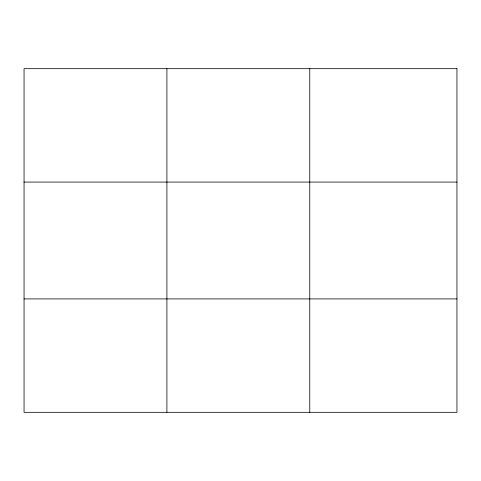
<?xml version="1.0" encoding="UTF-8"?>
<svg xmlns="http://www.w3.org/2000/svg" width="481" height="481" viewBox="0 0 481 481"><rect width="100%" height="100%" fill="white"/><g stroke="black" fill="none" stroke-linecap="round" stroke-linejoin="round"><path stroke-width="0.72" d="M166.907 412.319L166.907 68.681M309.764 412.319L309.764 68.681M24.05 182.083L456.95 182.083M24.05 298.917L456.95 298.917M456.95 68.681L456.95 412.319L24.05 412.319L24.05 68.681L456.95 68.681"/></g></svg>
